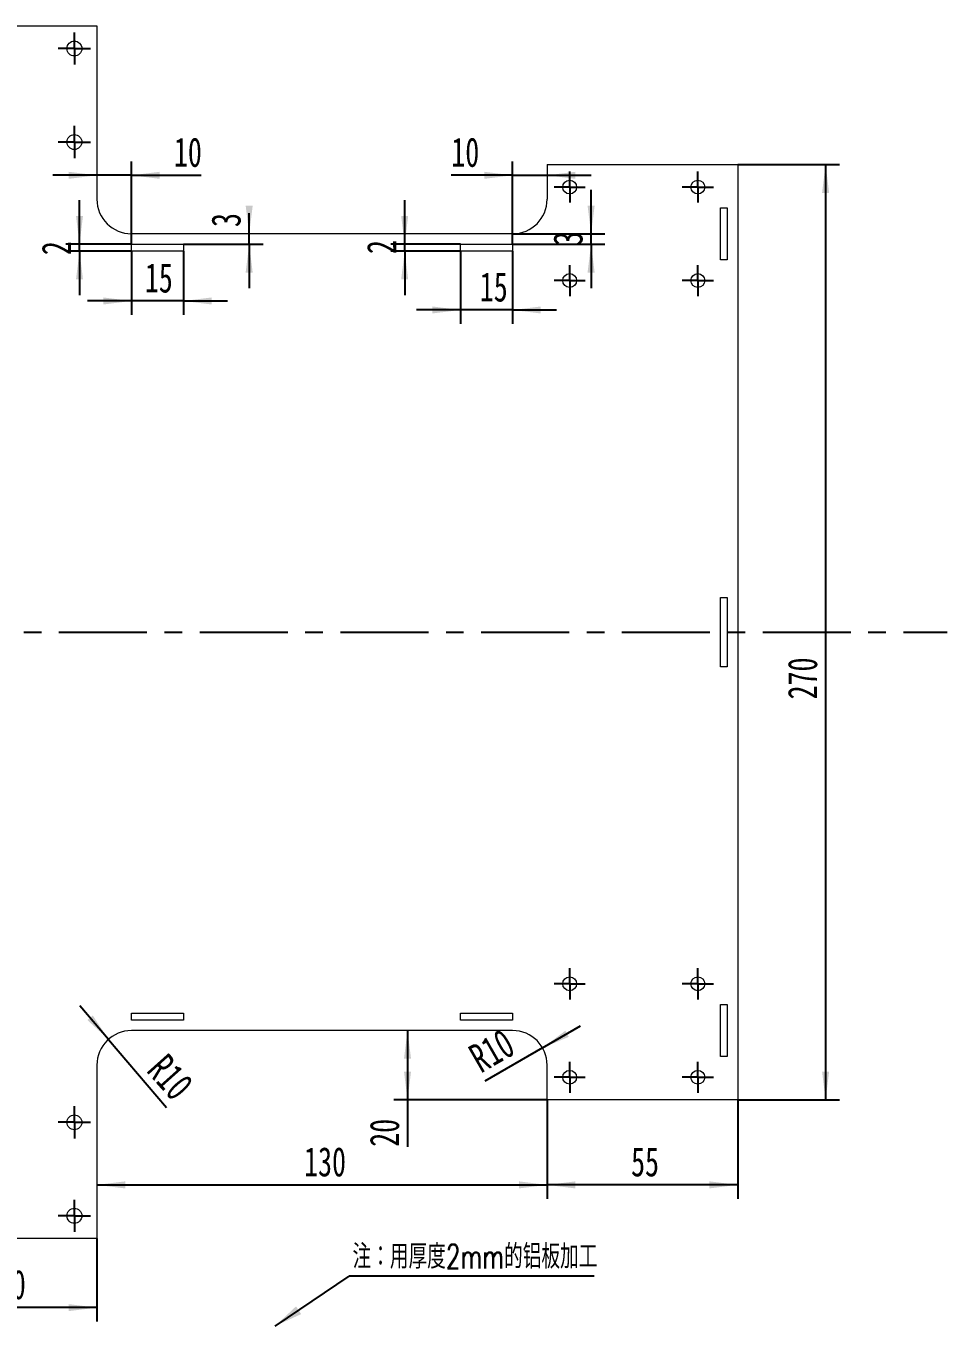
# Model space of a CAD drawing. Header units: millimetres. Extents: x 162 to 902, y 220 to 754.
# Drawn here: x 299.5 to 432.4, y 550.5 to 738.1 of the extents above; entities that cross this region are included whole.
import ezdxf

# ---------------------------------------------------------------- set-up
doc = ezdxf.new("R2010")
doc.units = ezdxf.units.MM
doc.linetypes.add('CENTERX2', pattern=[20.32, 12.7, -2.54, 2.54, -2.54])
doc.layers.add('10', color=7, linetype='Continuous')
doc.styles.add('SLDTEXTSTYLE0', font='TXT', dxfattribs={"width": 0.7, "bigfont": 'bigfont'})
doc.styles.add('SLDTEXTSTYLE5', font='TXT', dxfattribs={"width": 0.7})
doc.dimstyles.new('SLDDIMSTYLE1', dxfattribs={"dimtxt": 4.514453, "dimasz": 4.08, "dimexe": 0, "dimexo": 0.0625, "dimgap": 1.128613, "dimtad": 2, "dimlfac": 2, "dimrnd": 1e-09, "dimzin": 12, "dimdsep": 46, "dimtxsty": 'SLDTEXTSTYLE5', "dimsah": 1, "dimcen": 0.09, "dimadec": 0, "dimazin": 3, "dimtfac": 1, "dimtmove": 0, "dimatfit": 0, "dimfxl": 1, "dimfrac": 2, "dimtolj": 1, "dimtzin": 12, "dimarcsym": 0})
doc.dimstyles.new('SLDDIMSTYLE4', dxfattribs={"dimtxt": 4.514453, "dimasz": 4.08, "dimexe": 0, "dimexo": 0.0625, "dimgap": 1.128613, "dimtad": 2, "dimlfac": 2, "dimrnd": 1e-09, "dimzin": 12, "dimdsep": 46, "dimtxsty": 'SLDTEXTSTYLE5', "dimsah": 1, "dimcen": 0.09, "dimadec": 0, "dimazin": 3, "dimtfac": 1, "dimtofl": 0, "dimtmove": 0, "dimatfit": 3, "dimfxl": 1, "dimfrac": 2, "dimtolj": 1, "dimtzin": 12, "dimarcsym": 0})
doc.dimstyles.new('SLDDIMSTYLE5', dxfattribs={"dimtxt": 4.514453, "dimasz": 4.08, "dimexe": 0, "dimexo": 0.0625, "dimgap": 1.128613, "dimtad": 2, "dimlfac": 2, "dimrnd": 1e-09, "dimzin": 12, "dimdsep": 46, "dimtxsty": 'SLDTEXTSTYLE5', "dimsah": 1, "dimcen": 0, "dimadec": 0, "dimazin": 3, "dimtfac": 1, "dimtofl": 0, "dimtmove": 1, "dimatfit": 3, "dimfxl": 1, "dimfrac": 2, "dimtolj": 1, "dimtzin": 12, "dimarcsym": 0})
doc.dimstyles.new('SLDDIMSTYLE6', dxfattribs={"dimtxt": 0.18, "dimasz": 4.08, "dimexe": 0, "dimexo": 0.0625, "dimgap": 0, "dimtad": 0, "dimtih": 1, "dimtoh": 1, "dimdec": 0, "dimrnd": 1e-09, "dimzin": 0, "dimdsep": 46, "dimtxsty": 'Standard', "dimsah": 1, "dimcen": 0.09, "dimadec": 0, "dimazin": 0, "dimtfac": 4.08, "dimtdec": 0, "dimtofl": 0, "dimtmove": 0, "dimatfit": 3, "dimfxl": 1, "dimfrac": 2, "dimtolj": 1, "dimtzin": 0, "dimarcsym": 0})

# ---------------------------------------------------------------- blocks, each defined once
blk = doc.blocks.new('_D_17')
at = {"layer": '10', "transparency": 16777216}
for p, q in [((314.71, 705.61), (314.71, 696.42)), ((322.21, 705.61), (322.21, 696.42)), ((314.71, 698.42), (308.36, 698.42)), ((322.21, 698.42), (314.71, 698.42)), ((322.21, 698.42), (328.56, 698.42))]:
    blk.add_line(p, q, dxfattribs=at)
for points in [[(314.71, 698.42), (310.63, 698.93), (310.63, 697.91)], [(322.21, 698.42), (326.29, 697.91), (326.29, 698.93)]]:
    blk.add_solid(points, dxfattribs=at)
at = {"layer": '10', "transparency": 16777216, "insert": (316.63, 703.88), "char_height": 4.233, "attachment_point": 1, "style": 'SLDTEXTSTYLE5'}
blk.add_mtext('15', dxfattribs=at)
blk = doc.blocks.new('_D_18')
at = {"layer": '10', "transparency": 16777216}
for p, q in [((362.21, 705.61), (362.21, 695.12)), ((369.71, 705.61), (369.71, 695.12)), ((362.21, 697.12), (355.86, 697.12)), ((369.71, 697.12), (362.21, 697.12)), ((369.71, 697.12), (376.06, 697.12))]:
    blk.add_line(p, q, dxfattribs=at)
for points in [[(362.21, 697.12), (358.13, 697.63), (358.13, 696.62)], [(369.71, 697.12), (373.79, 696.62), (373.79, 697.63)]]:
    blk.add_solid(points, dxfattribs=at)
at = {"layer": '10', "transparency": 16777216, "insert": (364.98, 702.58), "char_height": 4.233, "attachment_point": 1, "style": 'SLDTEXTSTYLE5'}
blk.add_mtext('15', dxfattribs=at)
blk = doc.blocks.new('_D_20')
at = {"layer": '10', "transparency": 16777216}
for p, q in [((307.2, 706.61), (307.2, 712.96)), ((314.71, 706.61), (305.2, 706.61)), ((314.71, 705.61), (305.2, 705.61)), ((307.2, 705.61), (307.2, 706.61)), ((307.2, 705.61), (307.2, 699.26))]:
    blk.add_line(p, q, dxfattribs=at)
for points in [[(307.2, 706.61), (307.7, 710.69), (306.69, 710.69)], [(307.2, 705.61), (306.69, 701.53), (307.7, 701.53)]]:
    blk.add_solid(points, dxfattribs=at)
at = {"layer": '10', "transparency": 16777216, "insert": (301.74, 705.04), "char_height": 4.23, "attachment_point": 1, "rotation": 90, "style": 'SLDTEXTSTYLE5'}
blk.add_mtext('2', dxfattribs=at)
blk = doc.blocks.new('_D_21')
at = {"layer": '10', "transparency": 16777216}
for p, q in [((331.69, 708.11), (331.69, 711.08)), ((331.69, 706.61), (331.69, 708.11)), ((322.21, 706.61), (333.69, 706.61)), ((331.69, 706.61), (331.69, 700.26))]:
    blk.add_line(p, q, dxfattribs=at)
for points in [[(331.69, 708.11), (332.2, 712.19), (331.18, 712.19)], [(331.69, 706.61), (331.18, 702.53), (332.2, 702.53)]]:
    blk.add_solid(points, dxfattribs=at)
at = {"layer": '10', "transparency": 16777216, "insert": (326.23, 709.1), "char_height": 4.23, "attachment_point": 1, "rotation": 90, "style": 'SLDTEXTSTYLE5'}
blk.add_mtext('3', dxfattribs=at)
blk = doc.blocks.new('_D_24')
at = {"layer": '10', "transparency": 16777216}
for p, q in [((314.71, 706.61), (314.71, 718.56)), ((309.71, 716.56), (303.36, 716.56)), ((314.71, 716.56), (309.71, 716.56)), ((314.71, 716.56), (324.78, 716.56))]:
    blk.add_line(p, q, dxfattribs=at)
for points in [[(309.71, 716.56), (305.63, 717.07), (305.63, 716.05)], [(314.71, 716.56), (318.79, 716.05), (318.79, 717.07)]]:
    blk.add_solid(points, dxfattribs=at)
at = {"layer": '10', "transparency": 16777216, "insert": (320.83, 722.02), "char_height": 4.233, "attachment_point": 1, "style": 'SLDTEXTSTYLE5'}
blk.add_mtext('10', dxfattribs=at)
blk = doc.blocks.new('_D_25')
at = {"layer": '10', "transparency": 16777216}
for p, q in [((381.05, 708.11), (381.05, 714.46)), ((369.71, 708.11), (383.05, 708.11)), ((381.05, 706.61), (381.05, 708.11)), ((369.71, 706.61), (383.05, 706.61)), ((381.05, 706.61), (381.05, 700.26))]:
    blk.add_line(p, q, dxfattribs=at)
for points in [[(381.05, 708.11), (381.56, 712.19), (380.54, 712.19)], [(381.05, 706.61), (380.54, 702.53), (381.56, 702.53)]]:
    blk.add_solid(points, dxfattribs=at)
at = {"layer": '10', "transparency": 16777216, "insert": (375.59, 706.42), "char_height": 4.23, "attachment_point": 1, "rotation": 90, "style": 'SLDTEXTSTYLE5'}
blk.add_mtext('3', dxfattribs=at)
blk = doc.blocks.new('_D_26')
at = {"layer": '10', "transparency": 16777216}
for p, q in [((354.14, 706.61), (354.14, 712.96)), ((362.21, 706.61), (352.14, 706.61)), ((362.21, 705.61), (352.14, 705.61)), ((354.14, 705.61), (354.14, 706.61)), ((354.14, 705.61), (354.14, 699.26))]:
    blk.add_line(p, q, dxfattribs=at)
for points in [[(354.14, 706.61), (354.64, 710.69), (353.63, 710.69)], [(354.14, 705.61), (353.63, 701.53), (354.64, 701.53)]]:
    blk.add_solid(points, dxfattribs=at)
at = {"layer": '10', "transparency": 16777216, "insert": (348.68, 705.2), "char_height": 4.23, "attachment_point": 1, "rotation": 90, "style": 'SLDTEXTSTYLE5'}
blk.add_mtext('2', dxfattribs=at)
blk = doc.blocks.new('_D_27')
at = {"layer": '10', "transparency": 16777216}
for p, q in [((369.71, 706.61), (369.71, 718.56)), ((369.71, 716.56), (360.87, 716.56)), ((369.71, 716.56), (374.71, 716.56)), ((374.71, 716.56), (381.06, 716.56))]:
    blk.add_line(p, q, dxfattribs=at)
for points in [[(369.71, 716.56), (365.63, 717.07), (365.63, 716.05)], [(374.71, 716.56), (378.79, 716.05), (378.79, 717.07)]]:
    blk.add_solid(points, dxfattribs=at)
at = {"layer": '10', "transparency": 16777216, "insert": (360.87, 722.02), "char_height": 4.233, "attachment_point": 1, "style": 'SLDTEXTSTYLE5'}
blk.add_mtext('10', dxfattribs=at)
blk = doc.blocks.new('_D_29')
at = {"layer": '10', "transparency": 16777216}
for p, q in [((284.71, 563.11), (284.71, 551.11)), ((309.71, 563.11), (309.71, 551.11)), ((309.71, 553.11), (284.71, 553.11))]:
    blk.add_line(p, q, dxfattribs=at)
for points in [[(284.71, 553.11), (288.79, 552.61), (288.79, 553.62)], [(309.71, 553.11), (305.63, 553.62), (305.63, 552.61)]]:
    blk.add_solid(points, dxfattribs=at)
at = {"layer": '10', "transparency": 16777216, "insert": (295.41, 558.57), "char_height": 4.233, "attachment_point": 1, "style": 'SLDTEXTSTYLE5'}
blk.add_mtext('50', dxfattribs=at)
blk = doc.blocks.new('_D_30')
at = {"layer": '10', "transparency": 16777216}
for p, q in [((374.71, 583.11), (374.71, 568.83)), ((402.21, 583.11), (402.21, 568.83)), ((402.21, 570.83), (374.71, 570.83))]:
    blk.add_line(p, q, dxfattribs=at)
for points in [[(374.71, 570.83), (378.79, 570.32), (378.79, 571.34)], [(402.21, 570.83), (398.13, 571.34), (398.13, 570.32)]]:
    blk.add_solid(points, dxfattribs=at)
at = {"layer": '10', "transparency": 16777216, "insert": (386.82, 576.29), "char_height": 4.233, "attachment_point": 1, "style": 'SLDTEXTSTYLE5'}
blk.add_mtext('55', dxfattribs=at)
blk = doc.blocks.new('_D_32')
at = {"layer": '10', "transparency": 16777216}
for q in [(379.54, 593.78), (365.73, 585.82)]:
    blk.add_line((374.04, 590.61), q, dxfattribs=at)
blk.add_solid([(374.04, 590.61), (377.83, 592.2), (377.32, 593.08)], dxfattribs=at)
at = {"layer": '10', "transparency": 16777216, "insert": (363.01, 590.55), "char_height": 4.233, "attachment_point": 1, "rotation": 29.9279, "style": 'SLDTEXTSTYLE5'}
blk.add_mtext('R10', dxfattribs=at)
blk = doc.blocks.new('_D_33')
at = {"layer": '10', "transparency": 16777216}
for q in [(307.25, 596.67), (319.76, 582.01)]:
    blk.add_line((311.37, 591.84), q, dxfattribs=at)
blk.add_solid([(311.37, 591.84), (309.11, 595.28), (308.34, 594.62)], dxfattribs=at)
at = {"layer": '10', "transparency": 16777216, "insert": (319.88, 590.07), "char_height": 4.233, "attachment_point": 1, "rotation": 311.797, "style": 'SLDTEXTSTYLE5'}
blk.add_mtext('R10', dxfattribs=at)
blk = doc.blocks.new('_D_37')
at = {"layer": '10', "transparency": 16777216}
for p, q in [((354.55, 593.11), (354.55, 583.11)), ((374.71, 583.11), (352.55, 583.11)), ((354.55, 583.11), (354.55, 576.33))]:
    blk.add_line(p, q, dxfattribs=at)
for points in [[(354.55, 593.11), (354.04, 589.03), (355.06, 589.03)], [(354.55, 583.11), (355.06, 587.19), (354.04, 587.19)]]:
    blk.add_solid(points, dxfattribs=at)
at = {"layer": '10', "transparency": 16777216, "insert": (349.09, 576.33), "char_height": 4.233, "attachment_point": 1, "rotation": 90, "style": 'SLDTEXTSTYLE5'}
blk.add_mtext('20', dxfattribs=at)
blk = doc.blocks.new('_D_38')
at = {"layer": '10', "transparency": 16777216}
for p, q in [((402.21, 718.11), (416.9, 718.11)), ((414.9, 718.11), (414.9, 583.11)), ((402.21, 583.11), (416.9, 583.11))]:
    blk.add_line(p, q, dxfattribs=at)
for points in [[(414.9, 718.11), (414.39, 714.03), (415.41, 714.03)], [(414.9, 583.11), (415.41, 587.19), (414.39, 587.19)]]:
    blk.add_solid(points, dxfattribs=at)
at = {"layer": '10', "transparency": 16777216, "insert": (409.44, 640.91), "char_height": 4.233, "attachment_point": 1, "rotation": 90, "style": 'SLDTEXTSTYLE5'}
blk.add_mtext('270', dxfattribs=at)
blk = doc.blocks.new('_D_40')
at = {"layer": '10', "transparency": 16777216}
for p, q in [((374.71, 583.11), (374.71, 568.83)), ((309.71, 570.83), (374.71, 570.83))]:
    blk.add_line(p, q, dxfattribs=at)
for points in [[(309.71, 570.83), (313.79, 570.32), (313.79, 571.34)], [(374.71, 570.83), (370.63, 571.34), (370.63, 570.32)]]:
    blk.add_solid(points, dxfattribs=at)
at = {"layer": '10', "transparency": 16777216, "insert": (339.62, 576.29), "char_height": 4.233, "attachment_point": 1, "style": 'SLDTEXTSTYLE5'}
blk.add_mtext('130', dxfattribs=at)
blk = doc.blocks.new('SW_NOTE_0')
at = {"layer": '10', "color": 0}
blk.add_line((35.35, 0), (0, 0), dxfattribs=at)
at = {"layer": '10', "color": 0, "insert": (0.48, 4.59), "char_height": 3.5, "attachment_point": 1, "style": 'SLDTEXTSTYLE0'}
blk.add_mtext('注：用厚度2mm的铝板加工', dxfattribs=at)
blk = doc.blocks.new('SW_CENTERMARKSYMBOL_0')
at = {"layer": '10', "color": 0}
for p, q in [((0, 1.25), (0, 2.25)), ((-1.25, 0), (-2.25, 0)), ((0, 0), (-1.25, 0)), ((0, 0), (0, 1.25)), ((0, 0), (0, -1.25)), ((0, 0), (1.25, 0)), ((1.25, 0), (2.25, 0)), ((0, -1.25), (0, -2.25))]:
    blk.add_line(p, q, dxfattribs=at)
blk = doc.blocks.new('SW_CENTERMARKSYMBOL_1')
at = {"layer": '10', "color": 0}
for p, q in [((0, 1.25), (0, 2.25)), ((-1.25, 0), (-2.25, 0)), ((0, 0), (-1.25, 0)), ((0, 0), (0, 1.25)), ((0, 0), (0, -1.25)), ((0, 0), (1.25, 0)), ((1.25, 0), (2.25, 0)), ((0, -1.25), (0, -2.25))]:
    blk.add_line(p, q, dxfattribs=at)
blk = doc.blocks.new('SW_CENTERMARKSYMBOL_2')
at = {"layer": '10', "color": 0}
for p, q in [((0, 1.25), (0, 2.25)), ((-1.25, 0), (-2.25, 0)), ((0, 0), (-1.25, 0)), ((0, 0), (0, 1.25)), ((0, 0), (0, -1.25)), ((0, 0), (1.25, 0)), ((1.25, 0), (2.25, 0)), ((0, -1.25), (0, -2.25))]:
    blk.add_line(p, q, dxfattribs=at)
blk = doc.blocks.new('SW_CENTERMARKSYMBOL_3')
at = {"layer": '10', "color": 0}
for p, q in [((0, 1.25), (0, 2.25)), ((-1.25, 0), (-2.25, 0)), ((0, 0), (-1.25, 0)), ((0, 0), (0, 1.25)), ((0, 0), (0, -1.25)), ((0, 0), (1.25, 0)), ((1.25, 0), (2.25, 0)), ((0, -1.25), (0, -2.25))]:
    blk.add_line(p, q, dxfattribs=at)
blk = doc.blocks.new('SW_CENTERMARKSYMBOL_4')
at = {"layer": '10', "color": 0}
for p, q in [((0, 1.25), (0, 2.25)), ((-1.25, 0), (-2.25, 0)), ((0, 0), (-1.25, 0)), ((0, 0), (0, 1.25)), ((0, 0), (0, -1.25)), ((0, 0), (1.25, 0)), ((1.25, 0), (2.25, 0)), ((0, -1.25), (0, -2.25))]:
    blk.add_line(p, q, dxfattribs=at)
blk = doc.blocks.new('SW_CENTERMARKSYMBOL_5')
at = {"layer": '10', "color": 0}
for p, q in [((0, 1.25), (0, 2.25)), ((-1.25, 0), (-2.25, 0)), ((0, 0), (-1.25, 0)), ((0, 0), (0, 1.25)), ((0, 0), (0, -1.25)), ((0, 0), (1.25, 0)), ((1.25, 0), (2.25, 0)), ((0, -1.25), (0, -2.25))]:
    blk.add_line(p, q, dxfattribs=at)
blk = doc.blocks.new('SW_CENTERMARKSYMBOL_6')
at = {"layer": '10', "color": 0}
for p, q in [((0, 1.25), (0, 2.25)), ((-1.25, 0), (-2.25, 0)), ((0, 0), (-1.25, 0)), ((0, 0), (0, 1.25)), ((0, 0), (0, -1.25)), ((0, 0), (1.25, 0)), ((1.25, 0), (2.25, 0)), ((0, -1.25), (0, -2.25))]:
    blk.add_line(p, q, dxfattribs=at)
blk = doc.blocks.new('SW_CENTERMARKSYMBOL_7')
at = {"layer": '10', "color": 0}
for p, q in [((0, 1.25), (0, 2.25)), ((-1.25, 0), (-2.25, 0)), ((0, 0), (-1.25, 0)), ((0, 0), (0, 1.25)), ((0, 0), (0, -1.25)), ((0, 0), (1.25, 0)), ((1.25, 0), (2.25, 0)), ((0, -1.25), (0, -2.25))]:
    blk.add_line(p, q, dxfattribs=at)
blk = doc.blocks.new('SW_CENTERMARKSYMBOL_16')
at = {"layer": '10', "color": 0}
for p, q in [((0, 1.25), (0, 2.325)), ((-1.25, 0), (-2.325, 0)), ((0, 0), (-1.25, 0)), ((0, 0), (0, 1.25)), ((0, 0), (0, -1.25)), ((0, 0), (1.25, 0)), ((1.25, 0), (2.325, 0)), ((0, -1.25), (0, -2.325))]:
    blk.add_line(p, q, dxfattribs=at)
blk = doc.blocks.new('SW_CENTERMARKSYMBOL_19')
at = {"layer": '10', "color": 0}
for p, q in [((0, 1.25), (0, 2.325)), ((-1.25, 0), (-2.325, 0)), ((0, 0), (-1.25, 0)), ((0, 0), (0, 1.25)), ((0, 0), (0, -1.25)), ((0, 0), (1.25, 0)), ((1.25, 0), (2.325, 0)), ((0, -1.25), (0, -2.325))]:
    blk.add_line(p, q, dxfattribs=at)
blk = doc.blocks.new('SW_CENTERMARKSYMBOL_21')
at = {"layer": '10', "color": 0}
for p, q in [((0, 1.25), (0, 2.325)), ((-1.25, 0), (-2.325, 0)), ((0, 0), (-1.25, 0)), ((0, 0), (0, 1.25)), ((0, 0), (0, -1.25)), ((0, 0), (1.25, 0)), ((1.25, 0), (2.325, 0)), ((0, -1.25), (0, -2.325))]:
    blk.add_line(p, q, dxfattribs=at)
blk = doc.blocks.new('SW_CENTERMARKSYMBOL_22')
at = {"layer": '10', "color": 0}
for p, q in [((0, 1.25), (0, 2.325)), ((-1.25, 0), (-2.325, 0)), ((0, 0), (-1.25, 0)), ((0, 0), (0, 1.25)), ((0, 0), (0, -1.25)), ((0, 0), (1.25, 0)), ((1.25, 0), (2.325, 0)), ((0, -1.25), (0, -2.325))]:
    blk.add_line(p, q, dxfattribs=at)

msp = doc.modelspace()

# ---------------------------------------------------------------- linework, layer by layer
at = {"color": 7, "linetype": 'Continuous', "lineweight": 15}
for p, q in [((284.7067, 738.1143), (309.7067, 738.1143)), ((309.7067, 738.1143), (309.7067, 713.1143)), ((374.7067, 718.1143), (374.7067, 713.1143)), ((374.7067, 718.1143), (402.2067, 718.1143)), ((402.2067, 718.1143), (402.2067, 583.1143)), ((399.7067, 711.8643), (400.7067, 711.8643)), ((399.7067, 704.3643), (399.7067, 711.8643)), ((400.7067, 711.8643), (400.7067, 704.3643)), ((369.7067, 708.1143), (314.7067, 708.1143)), ((314.7067, 706.6143), (322.2067, 706.6143)), ((314.7067, 705.6143), (314.7067, 706.6143)), ((322.2067, 705.6143), (314.7067, 705.6143)), ((322.2067, 706.6143), (322.2067, 705.6143)), ((362.2067, 706.6143), (369.7067, 706.6143)), ((362.2067, 705.6143), (362.2067, 706.6143)), ((369.7067, 705.6143), (362.2067, 705.6143)), ((369.7067, 706.6143), (369.7067, 705.6143)), ((400.7067, 704.3643), (399.7067, 704.3643)), ((399.7067, 655.6143), (400.7067, 655.6143)), ((399.7067, 645.6143), (399.7067, 655.6143)), ((400.7067, 655.6143), (400.7067, 645.6143)), ((400.7067, 645.6143), (399.7067, 645.6143)), ((399.7067, 596.8643), (400.7067, 596.8643)), ((399.7067, 589.3643), (399.7067, 596.8643)), ((400.7067, 596.8643), (400.7067, 589.3643)), ((314.7067, 595.6143), (322.2067, 595.6143)), ((314.7067, 594.6143), (314.7067, 595.6143)), ((322.2067, 595.6143), (322.2067, 594.6143)), ((362.2067, 595.6143), (369.7067, 595.6143)), ((362.2067, 594.6143), (362.2067, 595.6143)), ((369.7067, 595.6143), (369.7067, 594.6143)), ((322.2067, 594.6143), (314.7067, 594.6143)), ((369.7067, 593.1143), (314.7067, 593.1143)), ((369.7067, 594.6143), (362.2067, 594.6143)), ((400.7067, 589.3643), (399.7067, 589.3643)), ((309.7067, 588.1143), (309.7067, 563.1143)), ((374.7067, 583.1143), (374.7067, 588.1143)), ((402.2067, 583.1143), (374.7067, 583.1143)), ((309.7067, 563.1143), (284.7067, 563.1143))]:
    msp.add_line(p, q, dxfattribs=at)
for centre, radius in [((306.4567, 734.8643), 1.075), ((306.4567, 721.3643), 1.075), ((377.9567, 714.8643), 1), ((396.4567, 714.8643), 1), ((377.9567, 701.3643), 1), ((396.4567, 701.3643), 1), ((377.9567, 599.8643), 1), ((396.4567, 599.8643), 1), ((377.9567, 586.3643), 1), ((396.4567, 586.3643), 1), ((306.4567, 579.8643), 1.075), ((306.4567, 566.3643), 1.075)]:
    msp.add_circle(centre, radius, dxfattribs=at)
for centre, start, end in [((314.7067, 713.1143), 180, 270), ((369.7067, 713.1143), 270, 0), ((314.7067, 588.1143), 90, 180), ((369.7067, 588.1143), 0, 90)]:
    msp.add_arc(centre, 5, start, end, dxfattribs=at)
at = {"layer": '10', "linetype": 'CENTERX2'}
msp.add_line((161.9883, 650.6143), (432.4251, 650.6143), dxfattribs=at)

# ---------------------------------------------------------------- block references
at = {"layer": '10'}
for name, p in [('SW_CENTERMARKSYMBOL_22', (306.4567, 734.8643)), ('SW_CENTERMARKSYMBOL_21', (306.4567, 721.3643)), ('SW_CENTERMARKSYMBOL_7', (377.9567, 714.8643)), ('SW_CENTERMARKSYMBOL_4', (396.4567, 714.8643)), ('SW_CENTERMARKSYMBOL_6', (377.9567, 701.3643)), ('SW_CENTERMARKSYMBOL_5', (396.4567, 701.3643)), ('SW_CENTERMARKSYMBOL_2', (377.9567, 599.8643)), ('SW_CENTERMARKSYMBOL_1', (396.4567, 599.8643)), ('SW_CENTERMARKSYMBOL_3', (377.9567, 586.3643)), ('SW_CENTERMARKSYMBOL_0', (396.4567, 586.3643)), ('SW_CENTERMARKSYMBOL_19', (306.4567, 579.8643)), ('SW_CENTERMARKSYMBOL_16', (306.4567, 566.3643)), ('SW_NOTE_0', (346.1312, 557.6478))]:
    msp.add_blockref(name, p, dxfattribs=at)

# ---------------------------------------------------------------- dimensions: what is measured, and where the dimension line sits
for base, p1, p2, dimstyle, picture, middle in [((309.7067, 716.563), (314.7067, 706.6143), (309.7067, 713.1143), 'SLDDIMSTYLE1', '_D_24', (322.8076, 716.563)), ((374.7067, 716.563), (369.7067, 706.6143), (374.7067, 718.1143), 'SLDDIMSTYLE1', '_D_27', (362.8481, 716.563)), ((314.7067, 698.4216), (322.2067, 705.6143), (314.7067, 705.6143), 'SLDDIMSTYLE1', '_D_17', (318.6032, 698.4216)), ((362.2067, 697.1247), (369.7067, 705.6143), (362.2067, 705.6143), 'SLDDIMSTYLE1', '_D_18', (366.9595, 697.1247)), ((374.7067, 570.829), (309.7067, 563.1143), (374.7067, 583.1143), 'SLDDIMSTYLE4', '_D_40', (342.5826, 570.829)), ((374.7067, 570.829), (402.2067, 583.1143), (374.7067, 583.1143), 'SLDDIMSTYLE4', '_D_30', (388.7979, 570.829)), ((284.7067, 553.1143), (309.7067, 563.1143), (284.7067, 563.1143), 'SLDDIMSTYLE4', '_D_29', (297.3877, 553.1143))]:
    dim = msp.add_linear_dim(base=base, p1=p1, p2=p2, dimstyle=dimstyle, dxfattribs=at)
    dim.commit()
    dim.dimension.update_dxf_attribs({"geometry": picture, "text_midpoint": middle, "dimtype": 160})
for base, p1, p2, dimstyle, picture, middle in [((414.9007, 583.1143), (402.2067, 718.1143), (402.2067, 583.1143), 'SLDDIMSTYLE4', '_D_38', (414.9007, 643.8746)), ((381.0512, 708.1143), (369.7067, 706.6143), (369.7067, 708.1143), 'SLDDIMSTYLE1', '_D_25', (381.0512, 707.4099)), ((307.1968, 706.6143), (314.7067, 705.6143), (314.7067, 706.6143), 'SLDDIMSTYLE1', '_D_20', (307.1968, 706.0281)), ((331.6877, 708.1143), (322.2067, 706.6143), (314.7067, 708.1143), 'SLDDIMSTYLE1', '_D_21', (331.6877, 710.0903)), ((354.135, 706.6143), (362.2067, 705.6143), (362.2067, 706.6143), 'SLDDIMSTYLE1', '_D_26', (354.135, 706.1889)), ((354.5476, 583.1143), (369.7067, 593.1143), (374.7067, 583.1143), 'SLDDIMSTYLE4', '_D_37', (354.5476, 578.3066))]:
    dim = msp.add_linear_dim(base=base, p1=p1, p2=p2, angle=90, dimstyle=dimstyle, dxfattribs=at)
    dim.commit()
    dim.dimension.update_dxf_attribs({"geometry": picture, "text_midpoint": middle, "dimtype": 160})
for center, mpoint, picture, middle in [((314.7067, 588.1143), (311.3742, 591.8418), '_D_33', (318.4039, 583.9787)), ((369.7067, 588.1143), (374.0399, 590.6088), '_D_32', (368.2975, 587.3031))]:
    dim = msp.add_radius_dim(center=center, mpoint=mpoint, dimstyle='SLDDIMSTYLE5', dxfattribs=at)
    dim.commit()
    dim.dimension.update_dxf_attribs({"geometry": picture, "text_midpoint": middle, "dimtype": 164})

# ---------------------------------------------------------------- leaders
msp.add_leader([(335.4431, 550.4609), (346.1312, 557.6478)], dimstyle='SLDDIMSTYLE6', dxfattribs=at)

doc.saveas('drawing.dxf')
